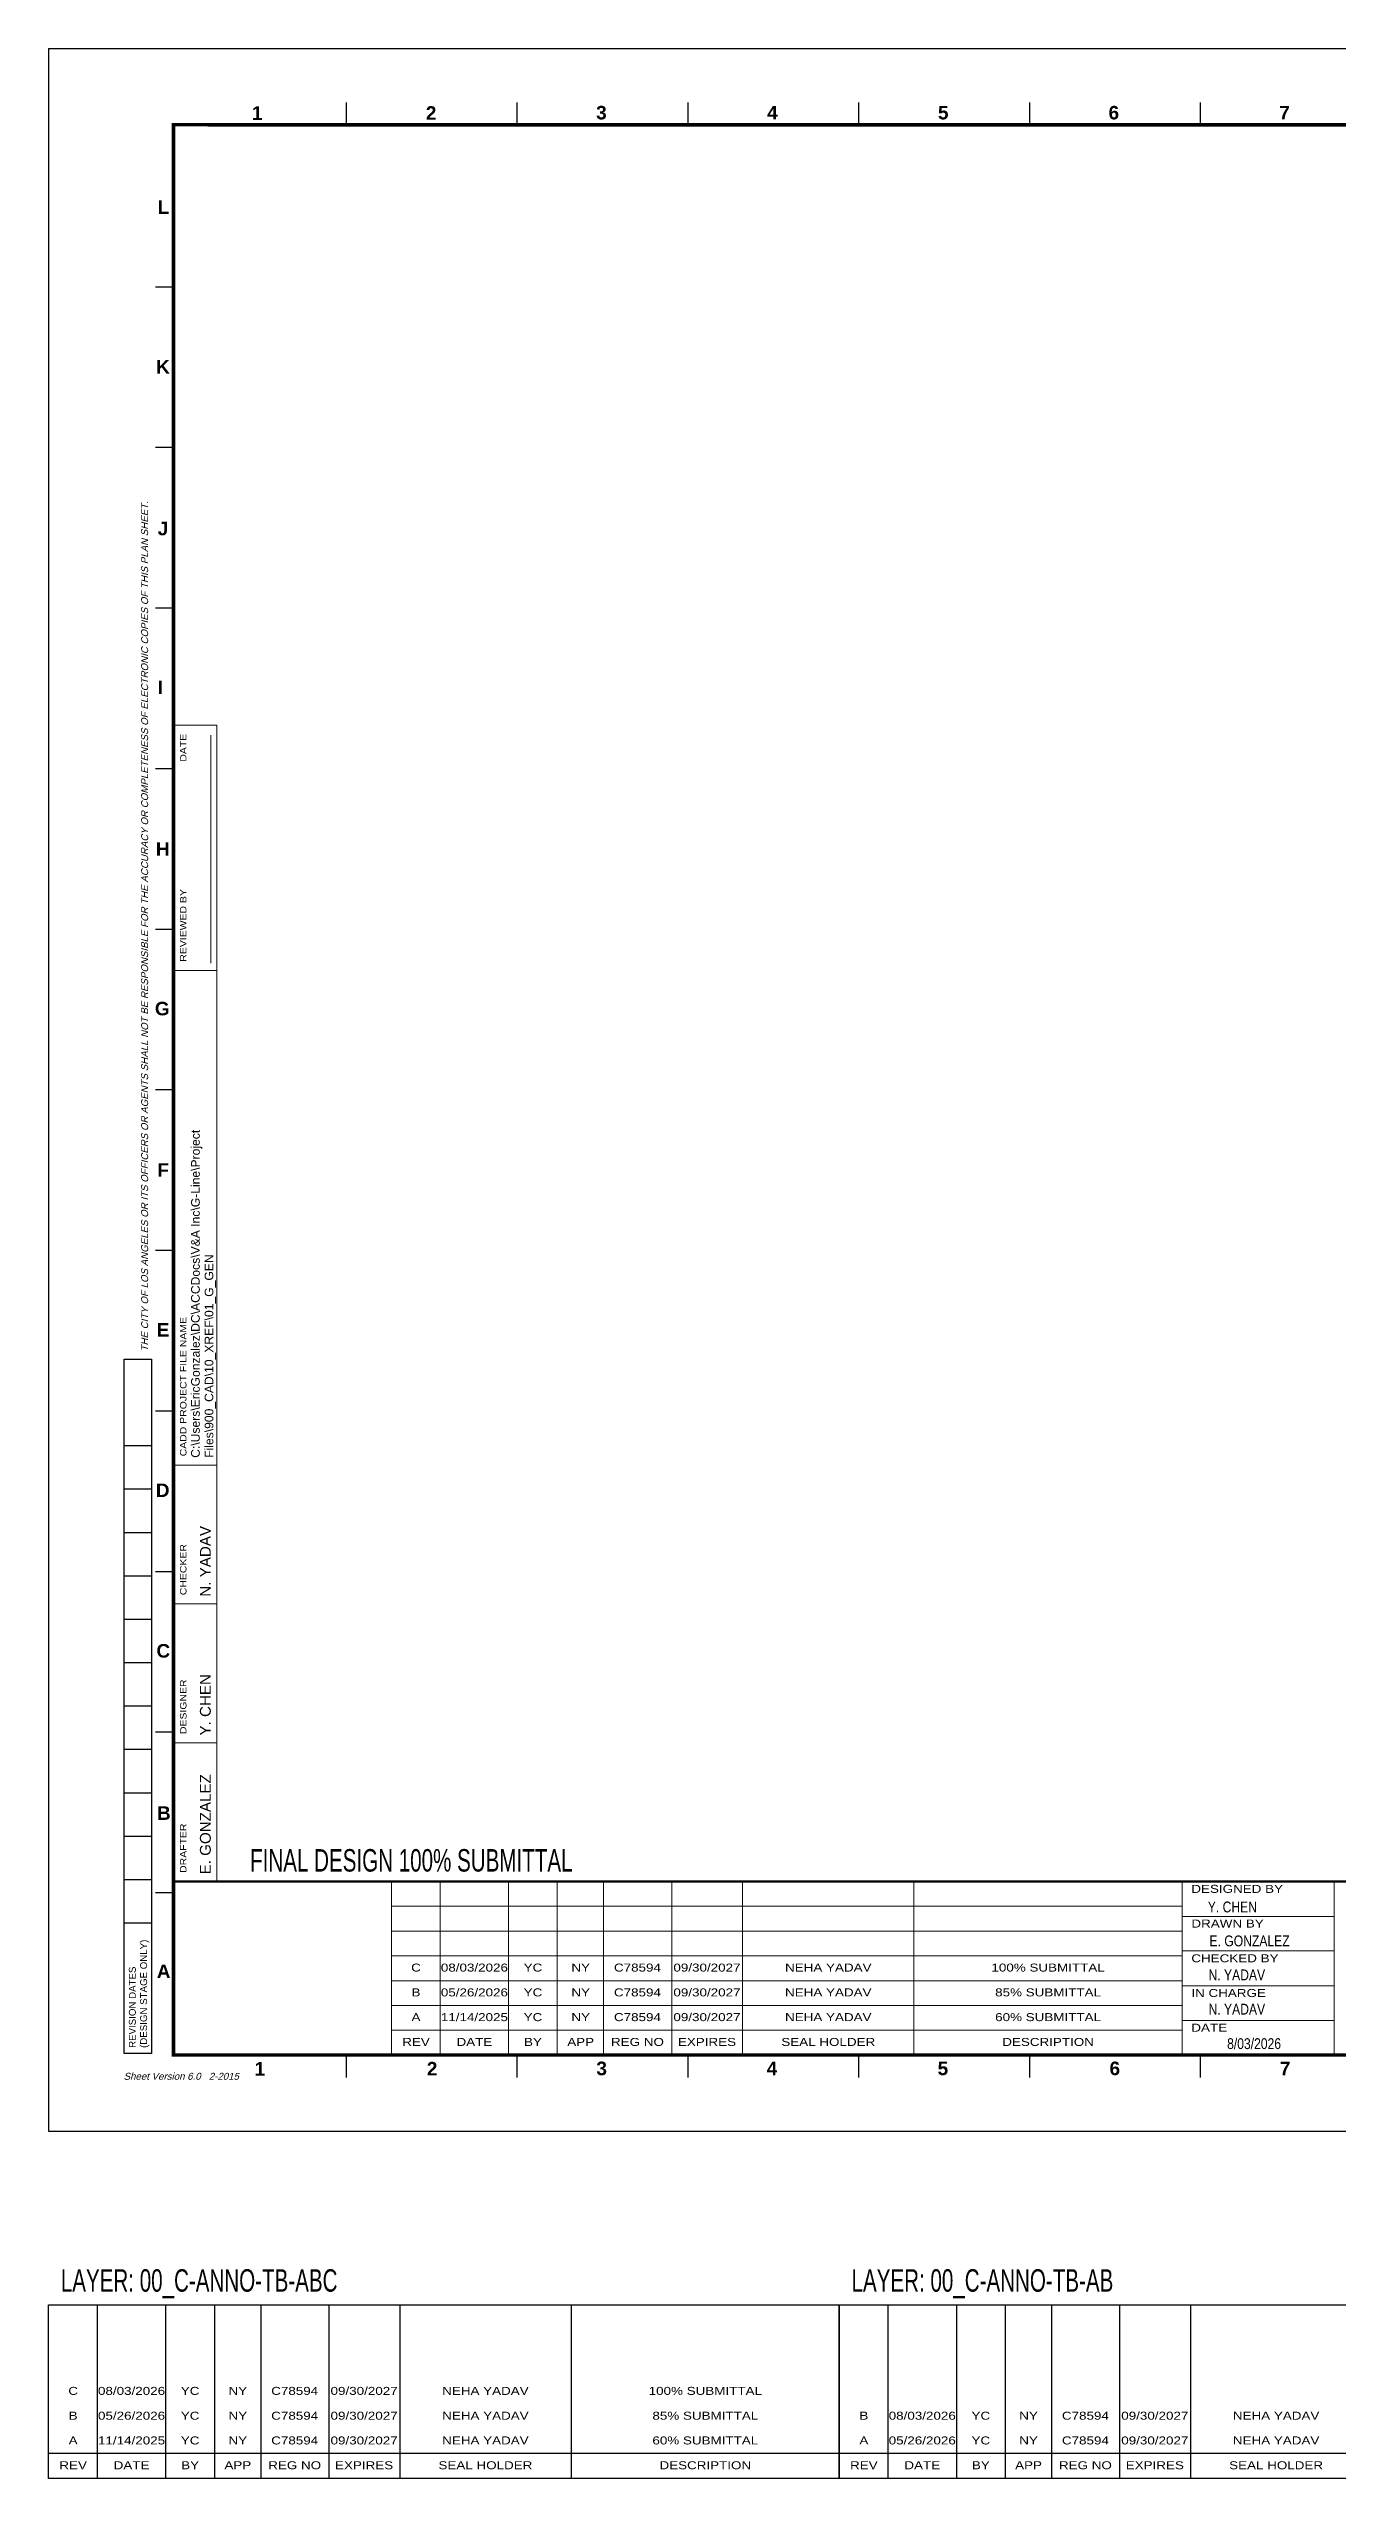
# Model space of a CAD drawing. Header units: feet. Extents: x 0 to 35.8, y -4 to 24.
# Drawn here: x 0 to 14.85, y -4 to 24 of the extents above; entities that cross this region are included whole.
import ezdxf
from ezdxf.enums import TextEntityAlignment as Align
from ezdxf.lldxf.tags import DXFTag

# ---------------------------------------------------------------- set-up
doc = ezdxf.new("R2010")
doc.units = ezdxf.units.FT
doc.header["$MEASUREMENT"] = 0
doc.layers.add('$NO-PLOT-NOTE', color=150, linetype='Continuous', plot=False)
doc.layers.add('G-ANNO-TTLB-FRAM', color=1, linetype='Continuous', plot=False)
for name, color, linetype in [('00_C-ANNO-TB-ABC', 7, 'Continuous'), ('G-ANNO-TITL', 4, 'Continuous'), ('G-ANNO-TTLB-BRDR', 7, 'Continuous'), ('G-ANNO-TTLB-TEXT', 7, 'Continuous')]:
    doc.layers.add(name, color=color, linetype=linetype)
for name, color, linetype, lineweight in [('C-ANNO-PROGRESS SUBMITTAL', 255, 'Continuous', 0), ('G-ANNO-TEXT', 3, 'Continuous', 9), ('G-ANNO-TTLB-MED', 5, 'Continuous', 50), ('G-ANNO-TTLB-THIN', 3, 'Continuous', 9), ('Sht_Border', 4, 'Continuous', 13), ('Sht_Text', 30, 'Continuous', 13)]:
    doc.layers.add(name, color=color, linetype=linetype, lineweight=lineweight)
doc.styles.add('0.125 Left Top (Default)', font='arial.ttf', dxfattribs={"height": 0.010417})
doc.styles.add('ARIAL', font='arial.ttf', dxfattribs={"width": 1.2, "height": 0.125})
doc.styles.add('Arial 0.08', font='arial.ttf', dxfattribs={"height": 0.08})
doc.styles.add('Arial 0.1', font='arial.ttf', dxfattribs={"height": 0.1})
doc.styles.add('Arial 0.16', font='arialbd.ttf', dxfattribs={"height": 0.15625})
doc.styles.add('Arial Narrow', font='ARIALN.TTF', dxfattribs={"width": 0.8, "height": 0.245821})
doc.styles.add('Arial_1', font='arial.ttf', dxfattribs={"height": 0.122942})
doc.styles.add('Arial_5', font='arial.ttf', dxfattribs={"height": 0.184412})
doc.styles.add('Arial_6', font='arial.ttf', dxfattribs={"height": 0.138309})
doc.styles.add('BOE Title', font='swissko.ttf', dxfattribs={"height": 0.21875})
doc.styles.add('L200', font='simplex', dxfattribs={"height": 4})
doc.styles.add('linefonttext', font='arial.ttf')
doc.styles.get("Standard").update_dxf_attribs({"font": 'arial.ttf'})
doc.styles.add('Style-Arial', font='arial.ttf')
tags = doc.linetypes.add('DWPWS', pattern='A,0.5,-0.043401,["W",linefonttext,S=0.125,R=0,X=0,Y=-0.0625],-0.20822,0.5,-0.07,0.5,-0.07,0.5,-0.07,0.5,-0.07', length=3.031621).pattern_tags.tags
tags[6] = DXFTag(74, 10)

# ---------------------------------------------------------------- blocks, each defined once
blk = doc.blocks.new('BOE LOGO 2015')
h = blk.add_hatch(color=7)
h.dxf.hatch_style = 1
h.paths.add_polyline_path([(-0.323, 0.195), (-0.323, 0.247), (-0.935, 0.247), (-0.935, 0.195)])
h.paths.add_polyline_path([(-0.935, 0.172), (-0.935, 0.119), (-0.323, 0.119), (-0.323, 0.172)])
h.paths.add_polyline_path([(0.3, 0.119), (0.3, 0.172), (-0.3, 0.172), (-0.3, 0.119)])
h.paths.add_polyline_path([(0.3, 0.195), (0.3, 0.247), (-0.3, 0.247), (-0.3, 0.195)])
h.paths.add_polyline_path([(0.935, 0.195), (0.935, 0.247), (0.323, 0.247), (0.323, 0.195)])
h.paths.add_polyline_path([(0.323, 0.172), (0.323, 0.119), (0.935, 0.119), (0.935, 0.172)])
h.paths.add_polyline_path([(0.687, -0.177), (0.673, -0.177), (0.673, -0.284), (0.687, -0.284)], flags=17)
h.paths.add_polyline_path([(0.725, -0.284), (0.725, -0.177), (0.711, -0.177), (0.711, -0.284)], flags=17)
h.paths.add_polyline_path([(0.763, -0.177), (0.749, -0.177), (0.749, -0.284), (0.763, -0.284)], flags=17)
h.paths.add_polyline_path([(0.784, -0.284), (0.935, -0.284), (0.935, 0.096), (0.323, 0.096), (0.323, -0.29), (0.341, -0.29), (0.341, -0.352), (0.358, -0.352), (0.358, -0.313), (0.385, -0.313), (0.385, -0.302), (0.432, -0.302), (0.432, -0.317), (0.448, -0.317), (0.448, -0.352), (0.471, -0.352), (0.471, -0.284), (0.652, -0.284), (0.652, -0.141), (0.666, -0.141), (0.666, -0.094), (0.679, -0.094), (0.679, -0.045), (0.694, -0.045), (0.694, 0), (0.706, 0), (0.706, 0.023), (0.731, 0.023), (0.731, 0), (0.744, 0), (0.744, -0.048), (0.755, -0.048), (0.755, -0.095), (0.768, -0.095), (0.768, -0.145), (0.784, -0.145)])
h.paths.add_polyline_path([(0.151, -0.342), (0.168, -0.342), (0.168, -0.266), (0.207, -0.266), (0.207, -0.256), (0.265, -0.256), (0.265, -0.368), (0.3, -0.368), (0.3, 0.096), (-0.3, 0.096), (-0.3, -0.148), (-0.296, -0.158), (-0.296, -0.176), (-0.234, -0.176), (-0.234, -0.191), (-0.205, -0.191), (-0.205, -0.243), (-0.192, -0.243), (-0.192, -0.283), (-0.155, -0.283), (-0.155, -0.032), (-0.142, -0.018), (-0.142, 0.003), (-0.081, 0.003), (-0.07, -0.01), (-0.07, -0.067), (-0.061, -0.076), (-0.061, -0.339), (0, -0.339), (0, -0.075), (0.024, -0.075), (0.024, -0.018), (0.151, -0.018)])
h.paths.add_polyline_path([(-0.471, -0.038), (-0.435, -0.038), (-0.435, -0.233), (-0.418, -0.233), (-0.418, -0.023), (-0.407, -0.023), (-0.407, 0.081), (-0.357, 0.081), (-0.357, -0.023), (-0.34, -0.023), (-0.34, -0.122), (-0.323, -0.122), (-0.323, 0.096), (-0.935, 0.096), (-0.935, -0.244), (-0.898, -0.244), (-0.898, -0.007), (-0.805, -0.007), (-0.805, -0.192), (-0.783, -0.192), (-0.783, -0.116), (-0.763, -0.096), (-0.713, -0.096), (-0.689, -0.131), (-0.689, -0.226), (-0.668, -0.226), (-0.668, -0.098), (-0.603, -0.098), (-0.603, -0.325), (-0.573, -0.325), (-0.573, -0.248), (-0.534, -0.248), (-0.534, -0.295), (-0.512, -0.295), (-0.512, -0.09), (-0.488, -0.09), (-0.488, -0.063), (-0.471, -0.063)])
at = {"color": 7, "lineweight": 0}
for points in [[(-0.935, 0.247), (-0.323, 0.247), (-0.323, 0.195), (-0.935, 0.195)], [(-0.935, 0.172), (-0.323, 0.172), (-0.323, 0.119), (-0.935, 0.119)], [(-0.3, 0.247), (0.3, 0.247), (0.3, 0.195), (-0.3, 0.195)], [(-0.3, 0.172), (0.3, 0.172), (0.3, 0.119), (-0.3, 0.119)], [(0.323, 0.247), (0.935, 0.247), (0.935, 0.195), (0.323, 0.195)], [(0.323, 0.172), (0.935, 0.172), (0.935, 0.119), (0.323, 0.119)], [(0.673, -0.284), (0.687, -0.284), (0.687, -0.177), (0.673, -0.177)], [(0.711, -0.284), (0.725, -0.284), (0.725, -0.177), (0.711, -0.177)], [(0.749, -0.284), (0.763, -0.284), (0.763, -0.177), (0.749, -0.177)]]:
    blk.add_lwpolyline(points, close=True, dxfattribs=at)
for points in [[(-0.935, 0.096), (-0.323, 0.096), (-0.323, -0.122), (-0.34, -0.122), (-0.34, -0.023), (-0.357, -0.023), (-0.357, 0.081), (-0.407, 0.081), (-0.407, -0.023), (-0.418, -0.023), (-0.418, -0.233), (-0.435, -0.233), (-0.435, -0.038), (-0.471, -0.038), (-0.471, -0.063), (-0.488, -0.063), (-0.488, -0.09), (-0.512, -0.09), (-0.512, -0.295), (-0.534, -0.295), (-0.534, -0.248), (-0.573, -0.248), (-0.573, -0.325), (-0.603, -0.325), (-0.603, -0.098), (-0.668, -0.098), (-0.668, -0.226), (-0.689, -0.226), (-0.689, -0.131), (-0.713, -0.096), (-0.763, -0.096), (-0.783, -0.116), (-0.783, -0.192), (-0.805, -0.192), (-0.805, -0.007), (-0.898, -0.007), (-0.898, -0.244), (-0.935, -0.244), (-0.935, 0.096)], [(-0.3, 0.096), (-0.3, -0.148), (-0.296, -0.158), (-0.296, -0.176), (-0.234, -0.176), (-0.234, -0.191), (-0.205, -0.191), (-0.205, -0.243), (-0.192, -0.243), (-0.192, -0.283), (-0.155, -0.283), (-0.155, -0.032), (-0.142, -0.018), (-0.142, 0.003), (-0.081, 0.003), (-0.07, -0.01), (-0.07, -0.067), (-0.061, -0.076), (-0.061, -0.339), (0, -0.339), (0, -0.075), (0.024, -0.075), (0.024, -0.018), (0.151, -0.018), (0.151, -0.342), (0.168, -0.342), (0.168, -0.266), (0.207, -0.266), (0.207, -0.256), (0.265, -0.256), (0.265, -0.368), (0.3, -0.368), (0.3, 0.096), (-0.3, 0.096)], [(0.323, 0.096), (0.935, 0.096), (0.935, -0.284), (0.784, -0.284), (0.784, -0.145), (0.768, -0.145), (0.768, -0.095), (0.755, -0.095), (0.755, -0.048), (0.744, -0.048), (0.744, 0), (0.731, 0), (0.731, 0.023), (0.706, 0.023), (0.706, 0), (0.694, 0), (0.694, -0.045), (0.679, -0.045), (0.679, -0.094), (0.666, -0.094), (0.666, -0.141), (0.652, -0.141), (0.652, -0.284), (0.471, -0.284), (0.471, -0.352), (0.448, -0.352), (0.448, -0.317), (0.432, -0.317), (0.432, -0.302), (0.385, -0.302), (0.385, -0.313), (0.358, -0.313), (0.358, -0.352), (0.341, -0.352), (0.341, -0.29), (0.323, -0.29), (0.323, 0.096)]]:
    blk.add_lwpolyline(points, dxfattribs=at)
at = {"color": 7, "width": 0.87}
blk.add_text('ENGINEERING', height=0.22526, dxfattribs=at).set_placement((0, 0.297), align=Align.CENTER)
at = {"color": 7}
blk.add_text('CITY OF LOS ANGELES', height=0.12087, dxfattribs=at).set_placement((0, -0.542), align=Align.CENTER)
blk = doc.blocks.new('Border Locked')
at = {"layer": 'G-ANNO-TTLB-TEXT'}
for points in [[(33.164, 15.729, 1), (33.106, 15.729, 1)], [(33.164, 13.644, 1), (33.106, 13.644, 1)]]:
    blk.add_hatch(color=256, dxfattribs=at).paths.add_polyline_path(points)
at = {"layer": 'G-ANNO-TTLB-BRDR'}
for p, q in [((3.428, 23.38), (3.428, 23.102)), ((5.396, 23.38), (5.396, 23.102)), ((7.365, 23.38), (7.365, 23.102)), ((9.333, 23.38), (9.333, 23.102)), ((11.302, 23.38), (11.302, 23.102)), ((13.27, 23.38), (13.27, 23.102)), ((15.239, 23.38), (15.239, 23.102)), ((17.207, 23.38), (17.207, 23.102)), ((19.176, 23.38), (19.176, 23.102)), ((21.144, 23.38), (21.144, 23.102)), ((23.113, 23.38), (23.113, 23.102)), ((25.081, 23.38), (25.081, 23.102)), ((27.05, 23.38), (27.05, 23.102)), ((29.018, 23.38), (29.018, 23.102)), ((30.987, 23.38), (30.987, 23.102)), ((1.457, 21.252), (1.233, 21.252)), ((33.511, 15.784), (33.511, 21.039)), ((33.729, 15.784), (33.729, 21.039)), ((33.948, 15.784), (33.948, 21.039)), ((34.167, 15.784), (34.167, 21.039)), ((34.386, 15.784), (34.386, 21.039)), ((33.3, 20.524), (34.386, 20.524)), ((33.3, 20.03), (34.386, 20.03)), ((1.457, 19.402), (1.233, 19.402)), ((34.386, 19.015), (34.623, 19.015)), ((1.457, 17.551), (1.233, 17.551)), ((33.305, 16.271), (34.386, 16.271)), ((1.457, 15.701), (1.233, 15.701)), ((33.72, 13.701), (33.72, 15.669)), ((33.947, 13.701), (33.947, 15.669)), ((34.363, 13.701), (34.363, 15.669)), ((34.59, 13.701), (34.59, 15.669)), ((34.816, 13.701), (34.816, 15.669)), ((35.043, 13.701), (35.043, 15.669)), ((34.363, 14.868), (35.269, 14.868)), ((1.457, 13.85), (1.233, 13.85)), ((33.779, 8.331), (33.779, 13.586)), ((34.073, 8.331), (34.073, 13.587)), ((34.367, 8.331), (34.367, 13.587)), ((34.661, 8.331), (34.661, 13.587)), ((34.955, 8.331), (34.955, 13.587)), ((1.457, 12), (1.233, 12)), ((1.457, 10.15), (1.233, 10.15)), ((1.457, 8.299), (1.233, 8.299)), ((33.498, 2.961), (33.498, 8.216)), ((34.305, 2.961), (34.305, 8.216)), ((34.773, 2.961), (34.773, 8.216)), ((1.184, 7.898), (0.872, 7.898)), ((1.184, 7.398), (0.872, 7.398)), ((1.184, 6.898), (0.872, 6.898)), ((1.457, 6.449), (1.233, 6.449)), ((1.184, 6.398), (0.872, 6.398)), ((1.184, 5.898), (0.872, 5.898)), ((1.184, 5.398), (0.872, 5.398)), ((1.184, 4.898), (0.872, 4.898)), ((1.457, 4.598), (1.233, 4.598)), ((1.184, 4.398), (0.872, 4.398)), ((1.184, 3.898), (0.872, 3.898)), ((1.184, 3.398), (0.872, 3.398)), ((1.184, 2.898), (0.872, 2.898)), ((1.457, 2.748), (1.233, 2.748)), ((1.184, 2.398), (0.872, 2.398)), ((3.428, 0.898), (3.428, 0.62)), ((5.396, 0.898), (5.396, 0.62)), ((7.365, 0.898), (7.365, 0.62)), ((9.333, 0.898), (9.333, 0.62)), ((11.302, 0.898), (11.302, 0.62)), ((13.27, 0.898), (13.27, 0.62)), ((15.239, 0.898), (15.239, 0.62)), ((17.207, 0.898), (17.207, 0.62)), ((19.176, 0.898), (19.176, 0.62)), ((21.144, 0.898), (21.144, 0.62)), ((23.113, 0.898), (23.113, 0.62)), ((25.081, 0.898), (25.081, 0.62)), ((27.05, 0.898), (27.05, 0.62)), ((29.018, 0.898), (29.018, 0.62)), ((30.987, 0.898), (30.987, 0.62))]:
    blk.add_line(p, q, dxfattribs=at)
at = {"layer": 'G-ANNO-TTLB-BRDR', "lineweight": 35}
blk.add_line((34.294, 13.783), (34.294, 15.587), dxfattribs=at)
at = {"layer": 'G-ANNO-TTLB-BRDR', "const_width": 0.0394}
for points in [[(32.975, 23.121), (1.439, 23.122), (1.439, 0.879), (32.975, 0.879)], [(33.302, 2.961), (33.694, 2.961), (33.694, 8.215), (33.302, 8.214)]]:
    blk.add_lwpolyline(points, close=True, dxfattribs=at)
at = {"layer": 'G-ANNO-TTLB-BRDR', "flags": 128}
for points, const_width in [([(35.27, 21.153), (35.27, 23.121), (33.302, 23.121), (33.302, 21.153), (35.237, 21.153)], 0.0394), ([(34.623, 15.784), (34.623, 21.039), (33.3, 21.039), (33.3, 15.784), (34.59, 15.784)], 0.0394), ([(35.27, 21.039), (35.27, 19.071), (34.744, 19.071), (34.744, 21.039), (35.237, 21.039)], 0.0394), ([(35.27, 18.96), (35.27, 15.784), (34.743, 15.784), (34.744, 18.96), (35.237, 18.96)], 0.0394), ([(35.269, 13.701), (35.269, 15.669), (33.301, 15.669), (33.301, 13.701), (35.236, 13.701)], 0.0394), ([(35.269, 13.701), (35.269, 15.669), (33.301, 15.669), (33.301, 13.701), (35.236, 13.701)], 0.0394), ([(35.266, 13.587), (35.266, 8.331), (33.301, 8.331), (33.301, 13.586), (35.245, 13.587)], 0.0394), ([(33.562, 8.331), (33.562, 8.331), (33.562, 13.586), (33.562, 13.586)], 0.02), ([(35.269, 8.216), (35.269, 2.961), (33.808, 2.961), (33.808, 8.216), (35.243, 8.216)], 0.0394), ([(35.27, 2.846), (35.27, 0.878), (33.302, 0.878), (33.302, 2.846), (35.237, 2.846)], 0.0394)]:
    blk.add_lwpolyline(points, close=True, dxfattribs=dict(at, const_width=const_width))
at = {"layer": 'G-ANNO-TTLB-BRDR'}
for points in [[(33.501, 15.924), (33.339, 16.01), (33.339, 15.837)], [(0.872, 8.898), (1.184, 8.898), (1.184, 0.898), (0.872, 0.898)]]:
    blk.add_lwpolyline(points, close=True, dxfattribs=at)
at = {"layer": 'G-ANNO-TTLB-TEXT'}
for centre in [(33.135, 15.729), (33.135, 13.644)]:
    blk.add_circle(centre, 0.029, dxfattribs=at)
at = {"layer": 'G-ANNO-TTLB-BRDR', "linetype": 'DWPWS', "rotation": 90}
blk.add_blockref('BOE LOGO 2015', (34.286, 22.137), dxfattribs=at)
at = {"layer": 'G-ANNO-TTLB-BRDR', "style": 'Arial 0.16'}
for s, height, p in [('1', 0.156, (2.343, 23.179)), ('2', 0.156, (4.348, 23.18)), ('3', 0.156, (6.31, 23.184)), ('4', 0.156, (8.281, 23.184)), ('5', 0.156, (10.249, 23.184)), ('6', 0.156, (12.215, 23.184)), ('7', 0.156, (14.182, 23.184)), ('8', 0.156, (16.151, 23.184)), ('9', 0.156, (18.134, 23.184)), ('10', 0.1562, (20.01, 23.184)), ('11', 0.1562, (22.005, 23.18)), ('12', 0.1562, (23.96, 23.182)), ('13', 0.1562, (25.924, 23.18)), ('14', 0.1562, (27.89, 23.18)), ('15', 0.1562, (29.832, 23.181)), ('16', 0.1562, (31.8, 23.181)), ('L', 0.156, (1.257, 22.094)), ('K', 0.156, (1.239, 20.256)), ('J', 0.156, (1.257, 18.392)), ('I', 0.156, (1.257, 16.562)), ('H', 0.156, (1.236, 14.699)), ('G', 0.156, (1.225, 12.86)), ('F', 0.156, (1.254, 11)), ('E', 0.156, (1.247, 9.158)), ('D', 0.156, (1.236, 7.309)), ('C', 0.156, (1.243, 5.459)), ('B', 0.156, (1.25, 3.589)), ('A', 0.156, (1.247, 1.766)), ('1', 0.156, (2.374, 0.643)), ('2', 0.156, (4.359, 0.644)), ('3', 0.156, (6.313, 0.647)), ('4', 0.156, (8.275, 0.647)), ('5', 0.156, (10.245, 0.647)), ('6', 0.156, (12.226, 0.647)), ('7', 0.156, (14.189, 0.647)), ('8', 0.156, (16.15, 0.647)), ('9', 0.156, (18.11, 0.647)), ('10', 0.1562, (20.016, 0.647)), ('11', 0.1562, (21.993, 0.644)), ('12', 0.1562, (23.952, 0.646)), ('13', 0.1562, (25.928, 0.644)), ('14', 0.1562, (27.882, 0.644)), ('15', 0.1562, (29.848, 0.644)), ('16', 0.1562, (31.817, 0.644))]:
    blk.add_text(s, height=height, dxfattribs=at).set_placement(p)
at = {"layer": 'G-ANNO-TTLB-BRDR', "style": 'Arial 0.08', "width": 1.2}
blk.add_text('ENGINEER:', height=0.08, rotation=90, dxfattribs=at).set_placement((33.965, 8.412))
at = {"layer": 'G-ANNO-TTLB-BRDR', "style": 'Arial 0.08', "oblique": 15}
blk.add_text('Sheet Version 6.0   2-2015', height=0.08, dxfattribs=at).set_placement((0.864, 0.594))
at = {"layer": 'G-ANNO-TTLB-BRDR', "lineweight": 5, "insert": (1.622, 0.598), "char_height": 0.001, "attachment_point": 1, "style": 'L200'}
blk.add_mtext_dynamic_manual_height_columns('\\pxqc;{\\C7;TEXT NOT CHANGED}', width=0.00862, gutter_width=20, heights=[0], dxfattribs=at)
at = {"layer": 'G-ANNO-TTLB-TEXT', "style": 'BOE Title', "width": 1.333425}
blk.add_text('CITY  OF  LOS ANGELES               DEPARTMENT OF PUBLIC WORKS                                          BUREAU OF ENGINEERING', height=0.1875, rotation=90, dxfattribs=at).set_placement((33.233, 0.846), (33.233, 23.163), align=Align.FIT)
at = {"layer": 'G-ANNO-TTLB-TEXT'}
for s, height, style, width, p in [('BY:', 0.08, 'Arial 0.08', 1.3, (33.459, 20.573)), ('DATE:', 0.08, 'Arial 0.08', 1.3, (33.459, 20.073)), ('SERIAL NO.', 0.08, 'Arial 0.08', 1.2, (34.503, 19.079)), ('REVISIONS:', 0.08, 'Arial 0.08', 1.2, (33.453, 16.332)), ('WORK ACCEPTED', 0.08, 'Arial 0.08', 1.2, (34.503, 15.83)), ('INDEX NO.', 0.0937, 'Arial 0.1', 1.25, (35.055, 15.872)), ('NO.', 0.07, 'Arial 0.08', 1.2, (33.454, 16.033)), ('0', 0.08, 'Arial 0.08', 1.2, (33.672, 16.006)), ('DATE:', 0.072, 'Arial 0.08', 1.2, (34.514, 15.046)), ('SIGNATURE:', 0.072, 'Arial 0.08', 1.2, (34.514, 13.879)), ('DESIGNED BY:', 0.08, 'Arial 0.08', 1.2, (34.259, 8.418)), ('CHECKED BY:', 0.08, 'Arial 0.08', 1.2, (34.848, 8.417)), ('APPROVED BY:', 0.08, 'Arial 0.08', 1.2, (35.141, 8.422)), ('DRAWN BY:', 0.08, 'Arial 0.08', 1.2, (34.554, 8.417)), ('SEE PLAN SHEETS FOR CONTROL LINE REFERENCE', 0.08, 'Arial 0.08', 1.2, (33.624, 4.699)), ('HORIZONTAL CONTROL:', 0.08, 'Arial 0.08', 1.2, (33.624, 3.035)), ('VERTICAL CONTROL:', 0.08, 'Arial 0.08', 1.2, (33.454, 3.035)), ('SHEET TITLE:', 0.08, 'Arial 0.08', 1.2, (33.985, 3.035)), ('PROJECT:', 0.08, 'Arial 0.08', 1.2, (34.457, 3.033)), ('ADDRESS:', 0.08, 'Arial 0.08', 1.2, (34.925, 3.043))]:
    blk.add_text(s, height=height, rotation=90, dxfattribs=dict(at, style=style, width=width)).set_placement(p)
at = {"layer": 'G-ANNO-TTLB-TEXT', "style": 'Arial 0.1', "width": 1.25}
blk.add_text('B - PERMITS', height=0.09375, rotation=90, dxfattribs=at).set_placement((34.917, 20.047), align=Align.CENTER)
at = {"layer": 'G-ANNO-TTLB-TEXT', "style": 'Arial 0.08', "oblique": 15}
blk.add_text('THE CITY OF LOS ANGELES OR ITS OFFICERS OR AGENTS SHALL NOT BE RESPONSIBLE FOR THE ACCURACY OR COMPLETENESS OF ELECTRONIC COPIES OF THIS PLAN SHEET.', height=0.08, rotation=90, dxfattribs=at).set_placement((1.147, 8.987))
at = {"layer": 'G-ANNO-TTLB-TEXT', "style": 'Arial 0.08', "width": 1.2}
blk.add_text('DESIGN GROUP', height=0.08, rotation=90, dxfattribs=at).set_placement((33.646, 10.959), align=Align.TOP_CENTER)
at = {"layer": 'G-ANNO-TTLB-TEXT', "style": 'Arial 0.08', "width": 1.3}
for s, p in [('DRAWING NO.', (33.364, 2.731)), ('SHEET', (33.355, 0.963)), ('OF', (34.129, 0.963)), ('SHEETS', (34.636, 0.963))]:
    blk.add_text(s, height=0.08, dxfattribs=at).set_placement(p)
at = {"layer": 'G-ANNO-TTLB-TEXT', "style": 'Arial 0.08'}
for s, p in [('(DESIGN STAGE ONLY)', (1.135, 0.961)), ('REVISION DATES', (1.005, 0.961))]:
    blk.add_text(s, height=0.08, rotation=90, dxfattribs=at).set_placement(p)
at = {"layer": 'G-ANNO-TTLB-TEXT', "insert": (33.397, 14.685), "char_height": 0.1, "width": 1.87365, "attachment_point": 2, "rotation": 90, "style": 'Arial 0.1'}
blk.add_mtext('BUREAU OF ENGINEERING APPROVAL:', dxfattribs=at)

msp = doc.modelspace()

# ---------------------------------------------------------------- linework, layer by layer
at = {"layer": '$NO-PLOT-NOTE'}
for p, q in [((0.561, -2), (0.561, -3.999)), ((1.349, -2), (1.349, -3.999)), ((1.911, -2), (1.911, -3.999)), ((2.445, -2), (2.445, -3.999)), ((3.23, -2), (3.23, -3.999)), ((4.047, -2), (4.047, -3.999)), ((6.021, -2), (6.021, -3.999)), ((9.673, -2), (9.673, -3.999)), ((10.461, -2), (10.461, -3.999)), ((11.023, -2), (11.023, -3.999)), ((11.557, -2), (11.557, -3.999)), ((12.342, -2), (12.342, -3.999)), ((13.159, -2), (13.159, -3.999)), ((9.112, -3.714), (0, -3.714)), ((18.224, -3.714), (9.112, -3.714))]:
    msp.add_line(p, q, dxfattribs=at)
for points in [[(0, -2), (9.112, -2), (9.112, -3.999), (0, -3.999)], [(9.112, -2), (18.224, -2), (18.224, -3.999), (9.112, -3.999)]]:
    msp.add_lwpolyline(points, close=True, dxfattribs=at)
at = {"layer": 'G-ANNO-TTLB-FRAM'}
for p, q in [((0, 24), (0, 0)), ((0, 24), (35.79, 24)), ((0, 0), (35.79, 0))]:
    msp.add_line(p, q, dxfattribs=at)
at = {"layer": 'G-ANNO-TTLB-MED'}
msp.add_line((32.975, 2.878), (1.439, 2.878), dxfattribs=at)
at = {"layer": 'G-ANNO-TTLB-THIN'}
for p, q in [((3.951, 2.878), (3.951, 0.879)), ((4.512, 2.878), (4.512, 0.879)), ((5.3, 2.878), (5.3, 0.879)), ((5.862, 2.878), (5.862, 0.879)), ((6.396, 2.878), (6.396, 0.879)), ((7.181, 2.878), (7.181, 0.879)), ((7.998, 2.878), (7.998, 0.879)), ((9.972, 2.878), (9.972, 0.879)), ((13.063, 2.878), (13.063, 0.879)), ((14.813, 2.878), (14.813, 0.879)), ((13.063, 2.593), (3.951, 2.593)), ((13.063, 2.307), (3.951, 2.307)), ((14.813, 2.477), (13.063, 2.477)), ((13.063, 2.022), (3.951, 2.022)), ((14.813, 2.078), (13.063, 2.078)), ((13.063, 1.736), (3.951, 1.736)), ((13.063, 1.45), (3.951, 1.45)), ((14.813, 1.678), (13.063, 1.678)), ((13.063, 1.164), (3.951, 1.164)), ((14.813, 1.278), (13.063, 1.278))]:
    msp.add_line(p, q, dxfattribs=at)
at = {"layer": 'Sht_Border'}
for p, q in [((1.439, 13.378), (1.439, 16.205)), ((1.439, 16.205), (1.939, 16.205)), ((1.439, 16.205), (1.939, 16.205)), ((1.869, 13.461), (1.869, 16.089)), ((1.939, 16.205), (1.939, 13.378)), ((1.939, 13.378), (1.439, 13.378)), ((1.439, 7.678), (1.439, 13.378)), ((1.939, 13.378), (1.439, 13.378)), ((1.439, 13.378), (1.939, 13.378)), ((1.939, 13.378), (1.439, 13.378)), ((1.939, 13.378), (1.939, 7.678)), ((1.939, 2.878), (1.939, 10.506)), ((1.939, 7.678), (1.439, 7.678)), ((1.439, 6.078), (1.939, 6.078)), ((1.439, 4.478), (1.939, 4.478))]:
    msp.add_line(p, q, dxfattribs=at)

# ---------------------------------------------------------------- block references
at = {"layer": 'G-ANNO-TTLB-BRDR', "linetype": 'DWPWS'}
msp.add_blockref('Border Locked', (0, 0), dxfattribs=at)

# ---------------------------------------------------------------- texts
at = {"layer": '$NO-PLOT-NOTE'}
for s, insert, char_height, width, attachment_point, line_spacing_factor, style in [('LAYER: 00_C-ANNO-TB-ABC', (0.141, -1.756), 0.25876, 3.18132, 4, 0.968573, 'Arial Narrow'), ('LAYER: 00_C-ANNO-TB-AB', (9.253, -1.756), 0.25876, 3.18132, 4, 0.968573, 'Arial Narrow'), ('C', (0.283, -2.945), 0.0922, 0.315, 2, 0.938532, 'ARIAL'), ('08/03/2026', (0.956, -2.945), 0.0922, 0.40837, 2, 0.938532, 'ARIAL'), ('YC', (1.631, -2.945), 0.0922, 0.2025, 2, 0.938532, 'ARIAL'), ('NY', (2.181, -2.945), 0.0922, 0.30712, 2, 0.938532, 'ARIAL'), ('C78594', (2.836, -2.945), 0.0922, 0.60412, 2, 0.938532, 'ARIAL'), ('09/30/2027', (3.636, -2.945), 0.0922, 0.66487, 2, 0.938532, 'ARIAL'), ('NEHA YADAV', (5.034, -2.945), 0.0922, 1.07325, 2, 0.938532, 'ARIAL'), ('100% SUBMITTAL', (7.568, -2.945), 0.09221, 2.97298, 2, 0.938532, 'ARIAL'), ('B', (0.283, -3.231), 0.0922, 0.315, 2, 0.938532, 'ARIAL'), ('05/26/2026', (0.956, -3.231), 0.0922, 0.40837, 2, 0.938532, 'ARIAL'), ('YC', (1.631, -3.231), 0.0922, 0.2025, 2, 0.938532, 'ARIAL'), ('NY', (2.181, -3.231), 0.0922, 0.30712, 2, 0.938532, 'ARIAL'), ('C78594', (2.836, -3.231), 0.0922, 0.60412, 2, 0.938532, 'ARIAL'), ('09/30/2027', (3.636, -3.231), 0.0922, 0.66487, 2, 0.938532, 'ARIAL'), ('NEHA YADAV', (5.034, -3.231), 0.0922, 1.07325, 2, 0.938532, 'ARIAL'), ('85% SUBMITTAL', (7.568, -3.231), 0.09221, 2.97298, 2, 0.938532, 'ARIAL'), ('B', (9.395, -3.231), 0.0922, 0.315, 2, 0.938532, 'ARIAL'), ('08/03/2026', (10.068, -3.231), 0.0922, 0.40837, 2, 0.938532, 'ARIAL'), ('YC', (10.743, -3.231), 0.0922, 0.2025, 2, 0.938532, 'ARIAL'), ('NY', (11.293, -3.231), 0.0922, 0.30712, 2, 0.938532, 'ARIAL'), ('C78594', (11.948, -3.231), 0.0922, 0.60412, 2, 0.938532, 'ARIAL'), ('09/30/2027', (12.748, -3.231), 0.0922, 0.66487, 2, 0.938532, 'ARIAL'), ('NEHA YADAV', (14.146, -3.231), 0.0922, 1.07325, 2, 0.938532, 'ARIAL'), ('A', (0.283, -3.516), 0.0922, 0.315, 2, 0.938532, 'ARIAL'), ('11/14/2025', (0.956, -3.516), 0.0922, 0.40837, 2, 0.938532, 'ARIAL'), ('YC', (1.631, -3.516), 0.0922, 0.2025, 2, 0.938532, 'ARIAL'), ('NY', (2.181, -3.516), 0.0922, 0.30712, 2, 0.938532, 'ARIAL'), ('C78594', (2.836, -3.516), 0.0922, 0.60412, 2, 0.938532, 'ARIAL'), ('09/30/2027', (3.636, -3.516), 0.0922, 0.66487, 2, 0.938532, 'ARIAL'), ('NEHA YADAV', (5.034, -3.516), 0.0922, 1.07325, 2, 0.938532, 'ARIAL'), ('60% SUBMITTAL', (7.568, -3.516), 0.09221, 2.97298, 2, 0.938532, 'ARIAL'), ('A', (9.395, -3.516), 0.0922, 0.315, 2, 0.938532, 'ARIAL'), ('05/26/2026', (10.068, -3.516), 0.0922, 0.40837, 2, 0.938532, 'ARIAL'), ('YC', (10.743, -3.516), 0.0922, 0.2025, 2, 0.938532, 'ARIAL'), ('NY', (11.293, -3.516), 0.0922, 0.30712, 2, 0.938532, 'ARIAL'), ('C78594', (11.948, -3.516), 0.0922, 0.60412, 2, 0.938532, 'ARIAL'), ('09/30/2027', (12.748, -3.516), 0.0922, 0.66487, 2, 0.938532, 'ARIAL'), ('NEHA YADAV', (14.146, -3.516), 0.0922, 1.07325, 2, 0.938532, 'ARIAL'), ('REV', (0.283, -3.802), 0.0922, 0.315, 2, 0.938532, 'ARIAL'), ('DATE', (0.956, -3.802), 0.0922, 0.40837, 2, 0.938532, 'ARIAL'), ('BY', (1.631, -3.802), 0.0922, 0.2025, 2, 0.938532, 'ARIAL'), ('APP', (2.181, -3.802), 0.0922, 0.30712, 2, 0.938532, 'ARIAL'), ('REG NO', (2.836, -3.802), 0.0922, 0.60412, 2, 0.938532, 'ARIAL'), ('EXPIRES', (3.636, -3.802), 0.0922, 0.66487, 2, 0.938532, 'ARIAL'), ('SEAL HOLDER', (5.034, -3.802), 0.09221, 1.07325, 2, 0.938532, 'ARIAL'), ('DESCRIPTION', (7.568, -3.802), 0.09221, 1.04625, 2, 0.938532, 'ARIAL'), ('REV', (9.395, -3.802), 0.0922, 0.315, 2, 0.938532, 'ARIAL'), ('DATE', (10.068, -3.802), 0.0922, 0.40837, 2, 0.938532, 'ARIAL'), ('BY', (10.743, -3.802), 0.0922, 0.2025, 2, 0.938532, 'ARIAL'), ('APP', (11.293, -3.802), 0.0922, 0.30712, 2, 0.938532, 'ARIAL'), ('REG NO', (11.948, -3.802), 0.0922, 0.60412, 2, 0.938532, 'ARIAL'), ('EXPIRES', (12.748, -3.802), 0.0922, 0.66487, 2, 0.938532, 'ARIAL'), ('SEAL HOLDER', (14.146, -3.802), 0.09221, 1.07325, 2, 0.938532, 'ARIAL')]:
    msp.add_mtext(s, dxfattribs=dict(at, insert=insert, char_height=char_height, width=width, attachment_point=attachment_point, line_spacing_factor=line_spacing_factor, style=style))
at = {"layer": '00_C-ANNO-TB-ABC', "color": 7, "attachment_point": 2, "line_spacing_factor": 0.938532, "style": 'ARIAL'}
for s, insert, char_height, width in [('C', (4.234, 1.933), 0.0922, 0.315), ('08/03/2026', (4.907, 1.933), 0.0922, 0.40837), ('YC', (5.582, 1.933), 0.0922, 0.2025), ('NY', (6.132, 1.933), 0.0922, 0.30712), ('C78594', (6.786, 1.933), 0.0922, 0.60412), ('09/30/2027', (7.587, 1.933), 0.0922, 0.66487), ('NEHA YADAV', (8.985, 1.933), 0.0922, 1.07325), ('100% SUBMITTAL', (11.518, 1.933), 0.09221, 2.97298), ('B', (4.234, 1.647), 0.0922, 0.315), ('05/26/2026', (4.907, 1.647), 0.0922, 0.40837), ('YC', (5.582, 1.647), 0.0922, 0.2025), ('NY', (6.132, 1.647), 0.0922, 0.30712), ('C78594', (6.786, 1.647), 0.0922, 0.60412), ('09/30/2027', (7.587, 1.647), 0.0922, 0.66487), ('NEHA YADAV', (8.985, 1.647), 0.0922, 1.07325), ('85% SUBMITTAL', (11.518, 1.647), 0.09221, 2.97298), ('A', (4.234, 1.362), 0.0922, 0.315), ('11/14/2025', (4.907, 1.362), 0.0922, 0.40837), ('YC', (5.582, 1.362), 0.0922, 0.2025), ('NY', (6.132, 1.362), 0.0922, 0.30712), ('C78594', (6.786, 1.362), 0.0922, 0.60412), ('09/30/2027', (7.587, 1.362), 0.0922, 0.66487), ('NEHA YADAV', (8.985, 1.362), 0.0922, 1.07325), ('60% SUBMITTAL', (11.518, 1.362), 0.09221, 2.97298)]:
    msp.add_mtext(s, dxfattribs=dict(at, insert=insert, char_height=char_height, width=width))
at = {"layer": 'C-ANNO-PROGRESS SUBMITTAL', "color": 7, "insert": (4.18, 3.252), "char_height": 0.25876, "width": 7.41091, "attachment_point": 2, "line_spacing_factor": 0.968573, "style": 'Arial Narrow'}
msp.add_mtext('FINAL DESIGN 100% SUBMITTAL', dxfattribs=at)
at = {"layer": 'G-ANNO-TEXT', "color": 7, "line_spacing_factor": 0.938532, "style": 'ARIAL'}
for s, insert, char_height, width, attachment_point in [('DESIGNED BY', (13.169, 2.84), 0.09221, 1.04513, 1), ('DRAWN BY', (13.17, 2.44), 0.0922, 0.82237, 1), ('CHECKED BY', (13.169, 2.04), 0.0922, 0.99337, 1), ('IN CHARGE', (13.169, 1.64), 0.0922, 0.8505, 1), ('DATE', (13.169, 1.24), 0.0922, 0.40837, 1), ('REV', (4.234, 1.076), 0.0922, 0.315, 2), ('DATE', (4.907, 1.076), 0.0922, 0.40837, 2), ('BY', (5.582, 1.076), 0.0922, 0.2025, 2), ('APP', (6.132, 1.076), 0.0922, 0.30712, 2), ('REG NO', (6.786, 1.076), 0.0922, 0.60412, 2), ('EXPIRES', (7.587, 1.076), 0.0922, 0.66487, 2), ('SEAL HOLDER', (8.985, 1.076), 0.09221, 1.07325, 2), ('DESCRIPTION', (11.518, 1.076), 0.09221, 1.04625, 2)]:
    msp.add_mtext(s, dxfattribs=dict(at, insert=insert, char_height=char_height, width=width, attachment_point=attachment_point))
at = {"layer": 'G-ANNO-TITL', "lineweight": 9, "insert": (1.642, 7.761), "char_height": 0.1, "width": 5.58214, "attachment_point": 1, "rotation": 90, "line_spacing_factor": 0.938532, "style": 'Arial_1'}
msp.add_mtext('C:\\\\Users\\\\EricGonzalez\\\\DC\\\\ACCDocs\\\\V&A Inc\\\\G-Line\\\\Project Files\\\\900_CAD\\\\10_XREF\\\\01_G_GEN', dxfattribs=at)
at = {"layer": 'G-ANNO-TTLB-TEXT', "char_height": 0.125, "attachment_point": 2}
for s, insert, width, style in [('{\\W0.8;Y. CHEN}', (13.642, 2.648), 1.55781, 'Arial_6'), ('{\\W0.8;E. GONZALEZ}', (13.84, 2.257), 1.55781, 'Arial_6'), ('{\\W0.8;N. YADAV}', (13.693, 1.865), 1.55781, 'Arial_6'), ('{\\W0.8;N. YADAV}', (13.693, 1.47), 1.55781, 'Arial_6'), ('{\\W0.8;8/03/2026}', (13.892, 1.073), 0.72523, 'Arial_5')]:
    msp.add_mtext(s, dxfattribs=dict(at, insert=insert, width=width, style=style))
at = {"layer": 'Sht_Border', "style": 'Style-Arial', "width": 1.149336}
for s, p in [('DATE', (1.589, 15.783)), ('REVIEWED BY', (1.589, 13.478)), ('CADD PROJECT FILE NAME', (1.589, 7.778)), ('CHECKER', (1.589, 6.178)), ('DESIGNER', (1.589, 4.578)), ('DRAFTER', (1.589, 2.978))]:
    msp.add_text(s, height=0.075, rotation=90, dxfattribs=at).set_placement(p)
at = {"layer": 'Sht_Text', "style": '0.125 Left Top (Default)'}
for s, p in [('N. YADAV', (1.744, 6.161)), ('Y. CHEN', (1.744, 4.561)), ('E. GONZALEZ', (1.744, 2.961))]:
    msp.add_text(s, height=0.125, rotation=90, dxfattribs=at).set_placement(p, align=Align.TOP_LEFT)

doc.saveas('drawing.dxf')
